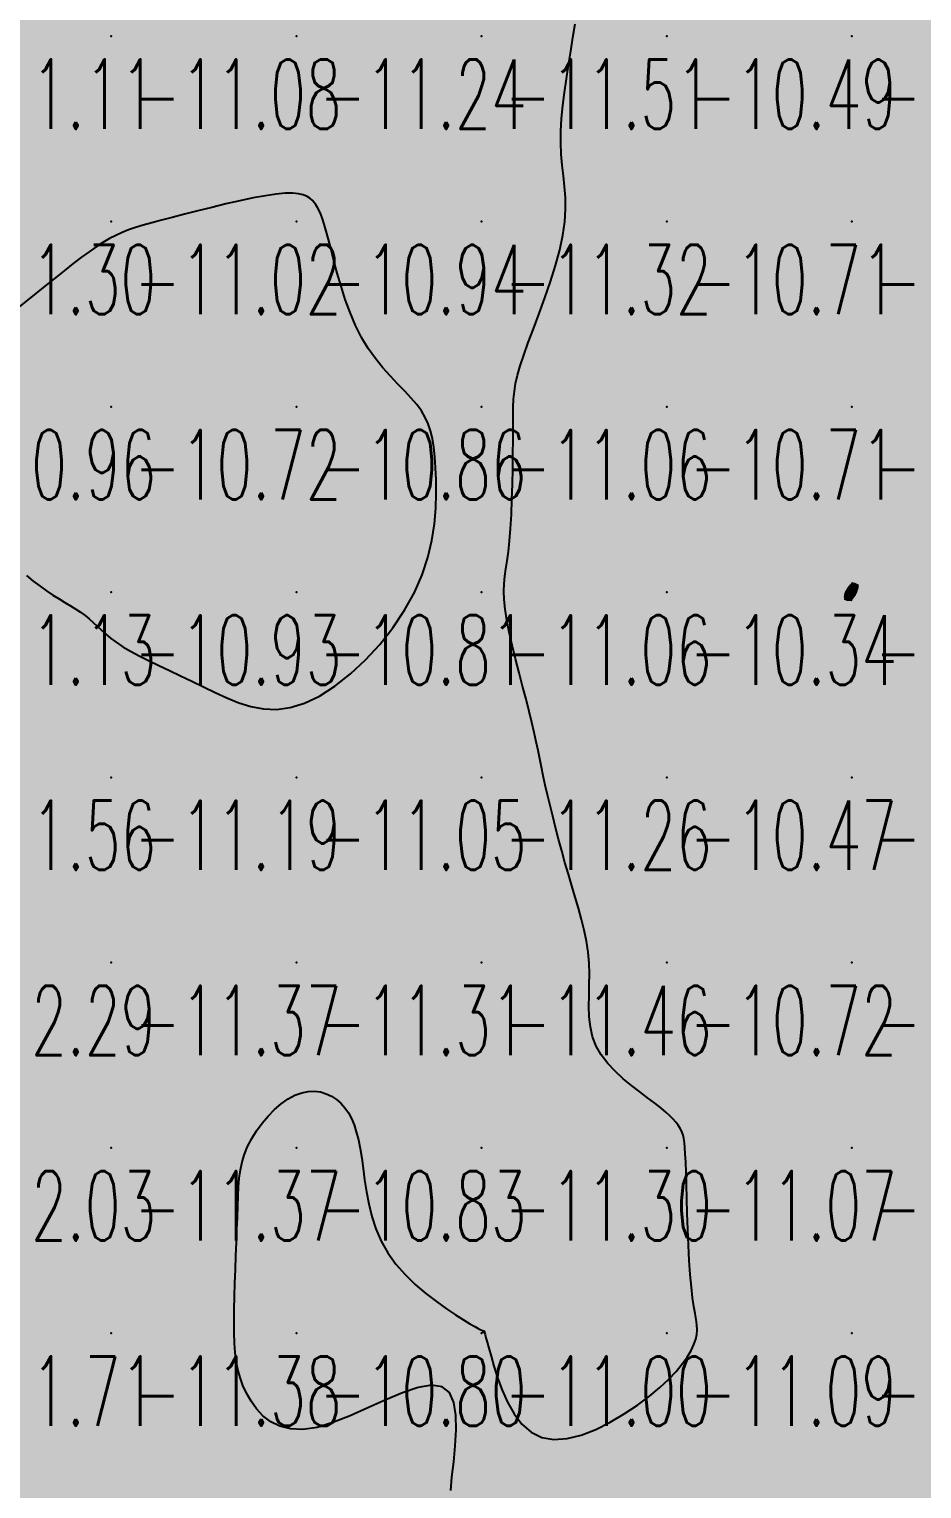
# Model space of a CAD drawing. Header units: millimetres. Extents: x 88261 to 90953, y 390274 to 392322.
# Drawn here: x 89805.8 to 89854, y 391698.8 to 391777.6 of the extents above; entities that cross this region are included whole.
import ezdxf
from ezdxf.enums import TextEntityAlignment as Align

# ---------------------------------------------------------------- set-up
doc = ezdxf.new("R2010")
doc.units = ezdxf.units.MM
doc.header["$LTSCALE"] = 25
for name, color, linetype in [('CN_03_00', 7, 'Continuous'), ('COTEAlt', 7, 'Continuous'), ('TN_COLORIAGE', 7, 'Continuous')]:
    doc.layers.add(name, color=color, linetype=linetype)
doc.styles.add('Simplex 1.0', font='Simplex.shx', dxfattribs={"width": 0.99, "height": 2.5})
doc.styles.get("Standard").update_dxf_attribs({"font": 'times.ttf'})

# ---------------------------------------------------------------- blocks, each defined once
blk = doc.blocks.new('COTE')
at = {"color": 0}
blk.add_point((0, 0), dxfattribs=at)
at = {"layer": 'COTEAlt'}
blk.add_attdef('ALT', text='', height=3.75, dxfattribs=at).set_placement((1.25, -1.25), align=Align.TOP_LEFT)

msp = doc.modelspace()

# ---------------------------------------------------------------- linework, layer by layer
at = {"layer": 'CN_03_00', "elevation": -11, "flags": 128}
for points in [[(89828.586, 391698.739), (89828.654, 391699.472), (89828.747, 391700.296), (89828.834, 391701.161), (89828.884, 391702.017), (89828.868, 391702.813), (89828.756, 391703.501), (89828.517, 391704.031), (89828.121, 391704.351), (89827.548, 391704.43), (89826.825, 391704.304), (89825.988, 391704.023), (89825.073, 391703.642), (89824.117, 391703.211), (89823.156, 391702.785), (89822.227, 391702.415), (89821.366, 391702.153), (89820.602, 391702.041), (89819.936, 391702.068), (89819.359, 391702.215), (89818.865, 391702.459), (89818.445, 391702.78), (89818.092, 391703.157), (89817.8, 391703.569), (89817.559, 391703.994), (89817.363, 391704.417), (89817.208, 391704.841), (89817.089, 391705.274), (89817.002, 391705.724), (89816.942, 391706.199), (89816.906, 391706.708), (89816.889, 391707.258), (89816.886, 391707.859), (89816.894, 391708.513), (89816.91, 391709.212), (89816.932, 391709.939), (89816.959, 391710.68), (89816.987, 391711.421), (89817.016, 391712.146), (89817.042, 391712.843), (89817.064, 391713.495), (89817.081, 391714.092), (89817.099, 391714.638), (89817.125, 391715.142), (89817.165, 391715.612), (89817.228, 391716.057), (89817.32, 391716.484), (89817.447, 391716.901), (89817.618, 391717.318), (89817.837, 391717.74), (89818.099, 391718.159), (89818.396, 391718.566), (89818.723, 391718.951), (89819.071, 391719.306), (89819.433, 391719.619), (89819.803, 391719.882), (89820.173, 391720.085), (89820.536, 391720.22), (89820.89, 391720.291), (89821.231, 391720.302), (89821.557, 391720.259), (89821.866, 391720.166), (89822.154, 391720.03), (89822.419, 391719.854), (89822.659, 391719.645), (89822.871, 391719.406), (89823.058, 391719.135), (89823.221, 391718.83), (89823.364, 391718.488), (89823.488, 391718.106), (89823.597, 391717.681), (89823.693, 391717.21), (89823.777, 391716.691), (89823.856, 391716.122), (89823.938, 391715.512), (89824.036, 391714.872), (89824.161, 391714.212), (89824.327, 391713.542), (89824.544, 391712.872), (89824.825, 391712.214), (89825.183, 391711.577), (89825.622, 391710.972), (89826.126, 391710.402), (89826.674, 391709.872), (89827.243, 391709.386), (89827.81, 391708.948), (89828.352, 391708.562), (89828.849, 391708.232), (89829.276, 391707.961), (89829.618, 391707.752), (89829.88, 391707.599), (89830.073, 391707.492), (89830.207, 391707.423), (89830.295, 391707.384), (89830.346, 391707.366), (89830.372, 391707.36), (89830.384, 391707.359), (89830.392, 391707.351), (89830.402, 391707.325), (89830.418, 391707.267), (89830.445, 391707.162), (89830.488, 391706.995), (89830.552, 391706.755), (89830.641, 391706.425), (89830.761, 391705.992), (89830.916, 391705.451), (89831.112, 391704.832), (89831.355, 391704.172), (89831.652, 391703.51), (89832.01, 391702.884), (89832.433, 391702.333), (89832.929, 391701.894), (89833.504, 391701.607), (89834.159, 391701.498), (89834.878, 391701.552), (89835.639, 391701.743), (89836.419, 391702.045), (89837.199, 391702.431), (89837.955, 391702.877), (89838.668, 391703.354), (89839.314, 391703.838), (89839.876, 391704.306), (89840.357, 391704.753), (89840.761, 391705.177), (89841.093, 391705.578), (89841.359, 391705.953), (89841.564, 391706.301), (89841.714, 391706.621), (89841.814, 391706.913), (89841.869, 391707.176), (89841.887, 391707.428), (89841.874, 391707.686), (89841.836, 391707.97), (89841.781, 391708.296), (89841.716, 391708.686), (89841.646, 391709.155), (89841.58, 391709.725), (89841.521, 391710.403), (89841.471, 391711.17), (89841.429, 391711.995), (89841.393, 391712.847), (89841.363, 391713.696), (89841.337, 391714.513), (89841.314, 391715.267), (89841.294, 391715.929), (89841.274, 391716.475), (89841.254, 391716.915), (89841.231, 391717.263), (89841.205, 391717.536), (89841.173, 391717.75), (89841.134, 391717.92), (89841.086, 391718.063), (89841.027, 391718.195), (89840.955, 391718.328), (89840.865, 391718.47), (89840.751, 391718.622), (89840.606, 391718.788), (89840.425, 391718.971), (89840.202, 391719.175), (89839.93, 391719.403), (89839.604, 391719.658), (89839.221, 391719.943), (89838.797, 391720.257), (89838.351, 391720.601), (89837.9, 391720.973), (89837.465, 391721.373), (89837.063, 391721.801), (89836.715, 391722.255), (89836.438, 391722.736), (89836.246, 391723.243), (89836.128, 391723.772), (89836.068, 391724.319), (89836.049, 391724.882), (89836.056, 391725.457), (89836.07, 391726.04), (89836.077, 391726.628), (89836.059, 391727.218), (89836.003, 391727.806), (89835.913, 391728.395), (89835.792, 391728.984), (89835.648, 391729.576), (89835.484, 391730.173), (89835.308, 391730.776), (89835.125, 391731.386), (89834.939, 391732.006), (89834.757, 391732.635), (89834.58, 391733.269), (89834.409, 391733.902), (89834.246, 391734.526), (89834.092, 391735.137), (89833.948, 391735.727), (89833.815, 391736.29), (89833.695, 391736.82), (89833.587, 391737.314), (89833.489, 391737.782), (89833.395, 391738.238), (89833.3, 391738.694), (89833.2, 391739.165), (89833.09, 391739.663), (89832.964, 391740.202), (89832.819, 391740.795), (89832.651, 391741.451), (89832.467, 391742.155), (89832.276, 391742.888), (89832.086, 391743.632), (89831.907, 391744.366), (89831.748, 391745.071), (89831.616, 391745.729), (89831.521, 391746.32), (89831.468, 391746.832), (89831.454, 391747.282), (89831.471, 391747.693), (89831.512, 391748.09), (89831.569, 391748.496), (89831.636, 391748.935), (89831.705, 391749.431), (89831.768, 391750.007), (89831.821, 391750.68), (89831.862, 391751.432), (89831.894, 391752.236), (89831.917, 391753.066), (89831.933, 391753.897), (89831.944, 391754.701), (89831.95, 391755.454), (89831.953, 391756.129), (89831.955, 391756.708), (89831.963, 391757.209), (89831.983, 391757.658), (89832.024, 391758.081), (89832.091, 391758.503), (89832.192, 391758.951), (89832.335, 391759.451), (89832.526, 391760.029), (89832.769, 391760.702), (89833.051, 391761.457), (89833.356, 391762.272), (89833.667, 391763.127), (89833.968, 391763.998), (89834.243, 391764.865), (89834.474, 391765.705), (89834.645, 391766.498), (89834.746, 391767.226), (89834.785, 391767.899), (89834.777, 391768.528), (89834.735, 391769.126), (89834.675, 391769.708), (89834.611, 391770.286), (89834.557, 391770.873), (89834.527, 391771.483), (89834.532, 391772.125), (89834.571, 391772.797), (89834.637, 391773.494), (89834.726, 391774.212), (89834.831, 391774.944), (89834.947, 391775.686), (89835.068, 391776.433), (89835.189, 391777.179), (89835.304, 391777.919)], [(89805.667, 391748.139), (89806.041, 391747.832), (89806.406, 391747.552), (89806.761, 391747.301), (89807.104, 391747.075), (89807.434, 391746.869), (89807.75, 391746.678), (89808.049, 391746.498), (89808.332, 391746.323), (89808.596, 391746.151), (89808.84, 391745.974), (89809.064, 391745.791), (89809.277, 391745.6), (89809.489, 391745.401), (89809.709, 391745.195), (89809.949, 391744.98), (89810.217, 391744.759), (89810.525, 391744.53), (89810.882, 391744.293), (89811.296, 391744.05), (89811.761, 391743.799), (89812.272, 391743.54), (89812.819, 391743.273), (89813.397, 391742.999), (89813.997, 391742.716), (89814.612, 391742.424), (89815.236, 391742.124), (89815.862, 391741.818), (89816.494, 391741.524), (89817.137, 391741.265), (89817.795, 391741.062), (89818.475, 391740.936), (89819.181, 391740.908), (89819.918, 391741.002), (89820.691, 391741.237), (89821.502, 391741.629), (89822.334, 391742.164), (89823.166, 391742.822), (89823.979, 391743.58), (89824.752, 391744.419), (89825.465, 391745.318), (89826.097, 391746.256), (89826.628, 391747.212), (89827.044, 391748.167), (89827.353, 391749.11), (89827.569, 391750.031), (89827.707, 391750.92), (89827.781, 391751.767), (89827.806, 391752.563), (89827.795, 391753.298), (89827.764, 391753.962), (89827.723, 391754.548), (89827.669, 391755.065), (89827.598, 391755.525), (89827.501, 391755.938), (89827.375, 391756.316), (89827.212, 391756.671), (89827.008, 391757.014), (89826.754, 391757.356), (89826.45, 391757.708), (89826.103, 391758.077), (89825.725, 391758.469), (89825.327, 391758.89), (89824.92, 391759.346), (89824.517, 391759.843), (89824.129, 391760.387), (89823.767, 391760.983), (89823.441, 391761.634), (89823.149, 391762.326), (89822.89, 391763.039), (89822.661, 391763.754), (89822.458, 391764.453), (89822.28, 391765.118), (89822.124, 391765.728), (89821.986, 391766.266), (89821.864, 391766.718), (89821.755, 391767.09), (89821.657, 391767.393), (89821.565, 391767.638), (89821.477, 391767.837), (89821.39, 391768), (89821.301, 391768.138), (89821.207, 391768.264), (89821.103, 391768.384), (89820.979, 391768.498), (89820.824, 391768.598), (89820.625, 391768.681), (89820.372, 391768.739), (89820.051, 391768.769), (89819.653, 391768.765), (89819.164, 391768.721), (89818.58, 391768.635), (89817.916, 391768.512), (89817.196, 391768.36), (89816.443, 391768.188), (89815.678, 391768.004), (89814.926, 391767.816), (89814.207, 391767.632), (89813.546, 391767.461), (89812.959, 391767.308), (89812.441, 391767.17), (89811.98, 391767.041), (89811.566, 391766.914), (89811.188, 391766.784), (89810.833, 391766.645), (89810.492, 391766.49), (89810.153, 391766.315), (89809.806, 391766.112), (89809.444, 391765.878), (89809.059, 391765.612), (89808.645, 391765.309), (89808.196, 391764.966), (89807.705, 391764.581), (89807.165, 391764.151), (89806.57, 391763.671), (89805.915, 391763.145), (89805.204, 391762.585)]]:
    msp.add_lwpolyline(points, dxfattribs=at)
msp.add_lwpolyline([(89849.889, 391746.906), (89849.879, 391746.945), (89849.875, 391746.988), (89849.879, 391747.036), (89849.888, 391747.087), (89849.903, 391747.142), (89849.923, 391747.199), (89849.947, 391747.259), (89849.976, 391747.321), (89850.008, 391747.382), (89850.044, 391747.443), (89850.082, 391747.5), (89850.123, 391747.553), (89850.166, 391747.6), (89850.21, 391747.639), (89850.256, 391747.668), (89850.302, 391747.687), (89850.348, 391747.696), (89850.392, 391747.696), (89850.433, 391747.688), (89850.47, 391747.672), (89850.502, 391747.65), (89850.527, 391747.622), (89850.545, 391747.59), (89850.555, 391747.554), (89850.557, 391747.515), (89850.552, 391747.472), (89850.542, 391747.427), (89850.526, 391747.379), (89850.507, 391747.329), (89850.485, 391747.276), (89850.462, 391747.222), (89850.437, 391747.166), (89850.411, 391747.109), (89850.383, 391747.054), (89850.354, 391747.001), (89850.323, 391746.951), (89850.29, 391746.907), (89850.254, 391746.868), (89850.215, 391746.837), (89850.173, 391746.815), (89850.129, 391746.801), (89850.085, 391746.795), (89850.042, 391746.797), (89850.001, 391746.806), (89849.964, 391746.822), (89849.932, 391746.844), (89849.907, 391746.872), (89849.889, 391746.906)], close=True, dxfattribs=at)
at = {"layer": 'TN_COLORIAGE', "color": 201}
for points in [[(89820.249, 391787.239, -11), (89813.38, 391787.239, -11), (89810.249, 391777.239, -11), (89810.249, 391781.322, -11)], [(89810.249, 391777.239, -11.248), (89820.249, 391777.239, -11.248), (89820.249, 391787.239, -11.248)], [(89820.249, 391787.239, -11), (89823.063, 391787.239, -11), (89820.249, 391777.239, -11), (89823.017, 391780.007, -11)], [(89830.249, 391781.681, -11.507), (89836.024, 391783.015, -11.507), (89830.249, 391777.239, -11.507)], [(89835.249, 391777.239, -11.507), (89836.024, 391783.015, -11.507), (89830.249, 391777.239, -11.507)], [(89800.249, 391777.239, -11), (89805.125, 391782.115, -11), (89810.249, 391777.239, -11), (89810.249, 391781.322, -11)], [(89830.249, 391777.239, -11), (89830.249, 391781.681, -11), (89820.249, 391777.239, -11), (89823.017, 391780.007, -11)], [(89800.249, 391777.239, -11.078), (89800.249, 391767.239, -11.078), (89810.249, 391777.239, -11.078)], [(89800.249, 391767.239, -11.078), (89810.249, 391767.239, -11.078), (89810.249, 391777.239, -11.078)], [(89810.249, 391777.239, -11.243), (89810.249, 391767.239, -11.243), (89820.249, 391777.239, -11.243)], [(89820.249, 391777.239, -11), (89820.249, 391769.201, -11), (89810.249, 391767.239, -11), (89812.695, 391767.239, -11)], [(89830.249, 391777.239, -11), (89821.295, 391768.286, -11), (89820.249, 391777.239, -11), (89820.249, 391769.201, -11)], [(89830.249, 391777.239, -11), (89821.295, 391768.286, -11), (89830.249, 391767.239, -11), (89821.814, 391767.239, -11)], [(89830.249, 391777.239, -11), (89835.249, 391777.239, -11), (89830.249, 391767.239, -11), (89834.114, 391771.104, -11)], [(89834.114, 391771.104, -11.319), (89835.456, 391767.239, -11.319), (89830.249, 391767.239, -11.319)], [(89800.249, 391767.239, -11), (89800.249, 391758.537, -11), (89810.249, 391767.239, -11), (89807.231, 391764.221, -11)], [(89810.249, 391766.607, -11.019), (89807.231, 391764.221, -11.019), (89810.249, 391767.239, -11.019)], [(89810.249, 391766.607, -11.019), (89812.695, 391767.239, -11.019), (89810.249, 391767.239, -11.019)], [(89823.364, 391760.355, -11.319), (89821.814, 391767.239, -11.319), (89830.249, 391767.239, -11.319)], [(89830.249, 391767.239, -11), (89823.364, 391760.355, -11), (89830.249, 391757.239, -11), (89827.333, 391757.239, -11)], [(89830.249, 391767.239, -11), (89835.456, 391767.239, -11), (89830.249, 391757.239, -11), (89831.932, 391758.923, -11)], [(89831.932, 391758.923, -11.059), (89831.971, 391757.239, -11.059), (89830.249, 391757.239, -11.059)], [(89827.832, 391754.823, -11.059), (89827.333, 391757.239, -11.059), (89830.249, 391757.239, -11.059)], [(89830.249, 391757.239, -11), (89827.832, 391754.823, -11), (89830.249, 391747.239, -11), (89827.922, 391747.239, -11)], [(89830.249, 391757.239, -11), (89831.971, 391757.239, -11), (89830.249, 391747.239, -11), (89831.901, 391748.891, -11)], [(89803.306, 391750.297, -11.125), (89806.515, 391747.239, -11.125), (89800.249, 391747.239, -11.125)], [(89831.035, 391747.239, -11.057), (89831.901, 391748.891, -11.057), (89830.249, 391747.239, -11.057)], [(89849.903, 391747.239, -11.024), (89850.249, 391747.786, -11.024), (89850.249, 391747.239, -11.024)], [(89850.638, 391747.628, -11.024), (89850.249, 391747.786, -11.024), (89850.249, 391747.239, -11.024)], [(89850.471, 391747.239, -11.024), (89850.638, 391747.628, -11.024), (89850.249, 391747.239, -11.024)], [(89800.249, 391737.239, -11), (89809.069, 391746.059, -11), (89800.249, 391747.239, -11), (89806.515, 391747.239, -11)], [(89830.249, 391747.239, -11), (89827.922, 391747.239, -11), (89820.249, 391737.239, -11), (89820.249, 391739.491, -11)], [(89820.249, 391737.239, -11.057), (89830.249, 391737.239, -11.057), (89830.249, 391747.239, -11.057)], [(89830.249, 391737.239, -11), (89833.082, 391740.073, -11), (89830.249, 391747.239, -11), (89831.035, 391747.239, -11)], [(89849.903, 391747.239, -11.024), (89849.822, 391746.813, -11.024), (89850.249, 391747.239, -11.024)], [(89849.822, 391746.813, -11.024), (89850.249, 391746.743, -11.024), (89850.249, 391747.239, -11.024)], [(89850.471, 391747.239, -11.024), (89850.249, 391746.743, -11.024), (89850.249, 391747.239, -11.024)], [(89800.249, 391737.239, -11), (89809.069, 391746.059, -11), (89810.249, 391737.239, -11), (89810.249, 391744.37, -11)], [(89815.229, 391742.22, -11.185), (89810.249, 391744.37, -11.185), (89810.249, 391737.239, -11.185)], [(89810.249, 391737.239, -11), (89815.229, 391742.22, -11), (89820.249, 391737.239, -11), (89820.249, 391739.491, -11)], [(89833.082, 391740.073, -11.262), (89833.547, 391737.239, -11.262), (89830.249, 391737.239, -11.262)], [(89800.249, 391731.207, -11.185), (89802.884, 391729.875, -11.185), (89800.249, 391737.239, -11.185), (89810.249, 391737.239, -11.185)], [(89803.399, 391727.239, -11.185), (89802.884, 391729.875, -11.185), (89810.249, 391727.239, -11.185), (89810.249, 391737.239, -11.185)], [(89810.249, 391737.239, -11.054), (89810.249, 391727.239, -11.054), (89820.249, 391737.239, -11.054)], [(89810.249, 391727.239, -11.054), (89820.249, 391727.239, -11.054), (89820.249, 391737.239, -11.054)], [(89820.249, 391737.239, -11.262), (89820.249, 391727.239, -11.262), (89830.249, 391737.239, -11.262)], [(89820.249, 391727.239, -11.262), (89830.249, 391727.239, -11.262), (89830.249, 391737.239, -11.262)], [(89830.249, 391727.239, -11), (89834.899, 391731.889, -11), (89830.249, 391737.239, -11), (89833.547, 391737.239, -11)], [(89834.899, 391731.889, -11.463), (89836.496, 391727.239, -11.463), (89830.249, 391727.239, -11.463)], [(89800.71, 391717.7, -11.366), (89803.399, 391727.239, -11.366), (89810.249, 391727.239, -11.366)], [(89800.713, 391717.239, -11.366), (89800.71, 391717.7, -11.366), (89810.249, 391717.239, -11.366), (89810.249, 391727.239, -11.366)], [(89810.249, 391727.239, -11.307), (89810.249, 391717.239, -11.307), (89820.249, 391727.239, -11.307)], [(89810.249, 391717.239, -11), (89817.082, 391717.239, -11), (89820.249, 391727.239, -11), (89820.249, 391720.83, -11)], [(89830.249, 391727.239, -11), (89822.96, 391719.95, -11), (89820.249, 391727.239, -11), (89820.249, 391720.83, -11)], [(89830.249, 391727.239, -11), (89822.96, 391719.95, -11), (89830.249, 391717.239, -11), (89823.865, 391717.239, -11)], [(89830.249, 391727.239, -11), (89836.496, 391727.239, -11), (89830.249, 391717.239, -11), (89835.471, 391722.461, -11)], [(89830.249, 391717.239, -11), (89835.471, 391722.461, -11), (89840.249, 391717.239, -11), (89840.249, 391719.335, -11)], [(89841.158, 391718.148, -11.074), (89840.249, 391719.335, -11.074), (89840.249, 391717.239, -11.074)], [(89841.158, 391718.148, -11.074), (89841.282, 391717.239, -11.074), (89840.249, 391717.239, -11.074)], [(89800.249, 391716.283, -11.371), (89800.713, 391717.239, -11.371), (89800.249, 391707.239, -11.371), (89810.249, 391717.239, -11.371)], [(89800.249, 391707.239, -11.371), (89810.249, 391707.239, -11.371), (89810.249, 391717.239, -11.371)], [(89810.249, 391707.239, -11), (89817.132, 391714.122, -11), (89810.249, 391717.239, -11), (89817.082, 391717.239, -11)], [(89824.245, 391711.236, -11.304), (89823.865, 391717.239, -11.304), (89830.249, 391717.239, -11.304)], [(89824.245, 391711.236, -11.304), (89830.249, 391707.281, -11.304), (89830.249, 391717.239, -11.304)], [(89830.249, 391717.239, -11), (89830.249, 391707.281, -11), (89840.249, 391717.239, -11), (89830.417, 391707.408, -11)], [(89840.249, 391707.239, -11), (89830.388, 391707.239, -11), (89840.249, 391717.239, -11), (89830.417, 391707.408, -11)], [(89840.249, 391707.239, -11), (89841.476, 391708.467, -11), (89840.249, 391717.239, -11), (89841.282, 391717.239, -11)], [(89816.775, 391707.239, -11.38), (89817.132, 391714.122, -11.38), (89810.249, 391707.239, -11.38)], [(89841.476, 391708.467, -11.09), (89842.289, 391707.239, -11.09), (89840.249, 391707.239, -11.09)], [(89800.249, 391698.091, -11.38), (89800.665, 391697.656, -11.38), (89800.249, 391707.239, -11.38), (89810.249, 391707.239, -11.38)], [(89800.705, 391697.239, -11.38), (89800.665, 391697.656, -11.38), (89810.249, 391697.239, -11.38), (89810.249, 391707.239, -11.38)], [(89810.249, 391697.239, -11), (89817.082, 391704.073, -11), (89810.249, 391707.239, -11), (89816.775, 391707.239, -11)], [(89832.597, 391699.587, -11.09), (89830.388, 391707.239, -11.09), (89840.249, 391707.239, -11.09)], [(89840.249, 391704.05, -11.09), (89832.597, 391699.587, -11.09), (89840.249, 391707.239, -11.09)], [(89842.289, 391707.239, -11.09), (89840.249, 391704.05, -11.09), (89840.249, 391707.239, -11.09)], [(89820.249, 391700.435, -11.095), (89830.118, 391707.108, -11.095), (89820.249, 391697.239, -11.095)], [(89828.005, 391697.239, -11.095), (89830.118, 391707.108, -11.095), (89820.249, 391697.239, -11.095)], [(89810.249, 391697.239, -11), (89817.082, 391704.073, -11), (89820.249, 391697.239, -11), (89820.249, 391700.435, -11)]]:
    msp.add_solid(points, dxfattribs=at)
at = {"layer": 'TN_COLORIAGE', "color": 191}
for points in [[(89836.024, 391783.015, -10.493), (89835.249, 391777.239, -10.493), (89840.249, 391787.239, -10.493), (89840.249, 391777.239, -10.493)], [(89840.249, 391787.239, -10.634), (89840.249, 391777.239, -10.634), (89850.249, 391787.239, -10.634)], [(89840.249, 391777.239, -10.634), (89850.249, 391777.239, -10.634), (89850.249, 391787.239, -10.634)], [(89850.249, 391787.239, -10), (89857.816, 391787.239, -10), (89850.249, 391777.239, -10), (89856.457, 391783.448, -10)], [(89850.249, 391777.239, -10), (89856.457, 391783.448, -10), (89860.249, 391777.239, -10), (89860.249, 391782.103, -10)], [(89834.114, 391771.104, -10.493), (89835.249, 391777.239, -10.493), (89840.249, 391777.239, -10.493)], [(89835.456, 391767.239, -10.493), (89834.114, 391771.104, -10.493), (89840.249, 391767.239, -10.493), (89840.249, 391777.239, -10.493)], [(89840.249, 391777.239, -10.333), (89840.249, 391767.239, -10.333), (89850.249, 391777.239, -10.333)], [(89840.249, 391767.239, -10.333), (89850.249, 391767.239, -10.333), (89850.249, 391777.239, -10.333)], [(89850.249, 391777.239, -10.193), (89850.249, 391767.239, -10.193), (89860.249, 391777.239, -10.193)], [(89850.249, 391767.239, -10.193), (89860.249, 391767.239, -10.193), (89860.249, 391777.239, -10.193)], [(89812.695, 391767.239, -10.941), (89820.249, 391769.201, -10.941), (89820.249, 391767.239, -10.941)], [(89820.249, 391769.201, -10.941), (89821.295, 391768.286, -10.941), (89820.249, 391767.239, -10.941)], [(89821.814, 391767.239, -10.941), (89821.295, 391768.286, -10.941), (89820.249, 391767.239, -10.941)], [(89812.695, 391767.239, -10.716), (89810.249, 391766.607, -10.716), (89820.249, 391767.239, -10.716), (89810.249, 391757.239, -10.716)], [(89810.249, 391757.239, -10.941), (89820.249, 391757.239, -10.941), (89820.249, 391767.239, -10.941)], [(89821.814, 391767.239, -10.856), (89823.364, 391760.355, -10.856), (89820.249, 391767.239, -10.856), (89820.249, 391757.239, -10.856)], [(89831.932, 391758.923, -10.706), (89835.456, 391767.239, -10.706), (89840.249, 391767.239, -10.706)], [(89831.971, 391757.239, -10.706), (89831.932, 391758.923, -10.706), (89840.249, 391757.239, -10.706), (89840.249, 391767.239, -10.706)], [(89840.249, 391767.239, -10.38), (89840.249, 391757.239, -10.38), (89850.249, 391767.239, -10.38)], [(89840.249, 391757.239, -10.38), (89850.249, 391757.239, -10.38), (89850.249, 391767.239, -10.38)], [(89850.249, 391767.239, -10.337), (89850.249, 391757.239, -10.337), (89860.249, 391767.239, -10.337)], [(89850.249, 391757.239, -10.337), (89860.249, 391757.239, -10.337), (89860.249, 391767.239, -10.337)], [(89807.231, 391764.221, -10.716), (89810.249, 391766.607, -10.716), (89800.249, 391757.239, -10.716), (89810.249, 391757.239, -10.716)], [(89807.231, 391764.221, -10.956), (89800.249, 391758.537, -10.956), (89800.249, 391757.239, -10.956)], [(89827.333, 391757.239, -10.856), (89823.364, 391760.355, -10.856), (89820.249, 391757.239, -10.856)], [(89800.249, 391754.62, -10.716), (89803.306, 391750.297, -10.716), (89800.249, 391757.239, -10.716), (89810.249, 391757.239, -10.716)], [(89806.515, 391747.239, -10.716), (89803.306, 391750.297, -10.716), (89810.249, 391747.239, -10.716), (89810.249, 391757.239, -10.716)], [(89810.249, 391757.239, -10.856), (89810.249, 391747.239, -10.856), (89820.249, 391757.239, -10.856)], [(89810.249, 391747.239, -10.856), (89820.249, 391747.239, -10.856), (89820.249, 391757.239, -10.856)], [(89827.333, 391757.239, -10.813), (89827.832, 391754.823, -10.813), (89820.249, 391757.239, -10.813), (89820.249, 391747.239, -10.813)], [(89831.901, 391748.891, -10.337), (89831.035, 391747.239, -10.337), (89840.249, 391757.239, -10.337), (89840.249, 391747.239, -10.337)], [(89831.901, 391748.891, -10.714), (89831.971, 391757.239, -10.714), (89840.249, 391757.239, -10.714)], [(89840.249, 391757.239, -10.589), (89840.249, 391747.239, -10.589), (89850.249, 391757.239, -10.589)], [(89850.249, 391747.786, -10.337), (89849.903, 391747.239, -10.337), (89850.249, 391757.239, -10.337), (89840.249, 391747.239, -10.337)], [(89850.249, 391747.786, -10.413), (89850.638, 391747.628, -10.413), (89850.249, 391757.239, -10.413), (89860.249, 391757.239, -10.413)], [(89850.638, 391747.628, -10), (89850.471, 391747.239, -10), (89860.249, 391757.239, -10), (89859.813, 391747.239, -10)], [(89827.922, 391747.239, -10.813), (89827.832, 391754.823, -10.813), (89820.249, 391747.239, -10.813)], [(89806.515, 391747.239, -10.926), (89809.069, 391746.059, -10.926), (89810.249, 391747.239, -10.926)], [(89810.249, 391744.37, -10.926), (89809.069, 391746.059, -10.926), (89810.249, 391747.239, -10.926)], [(89810.249, 391744.37, -10.813), (89815.229, 391742.22, -10.813), (89810.249, 391747.239, -10.813), (89820.249, 391747.239, -10.813)], [(89820.249, 391739.491, -10.813), (89815.229, 391742.22, -10.813), (89820.249, 391747.239, -10.813)], [(89820.249, 391739.491, -10.813), (89827.922, 391747.239, -10.813), (89820.249, 391747.239, -10.813)], [(89831.035, 391747.239, -10.337), (89833.082, 391740.073, -10.337), (89840.249, 391747.239, -10.337)], [(89833.547, 391737.239, -10.337), (89833.082, 391740.073, -10.337), (89840.249, 391737.239, -10.337), (89840.249, 391747.239, -10.337)], [(89849.822, 391746.813, -10.337), (89849.903, 391747.239, -10.337), (89840.249, 391737.239, -10.337), (89840.249, 391747.239, -10.337)], [(89850.249, 391746.743, -10.467), (89849.822, 391746.813, -10.467), (89850.249, 391737.239, -10.467), (89840.249, 391737.239, -10.467)], [(89850.249, 391746.743, -10), (89850.471, 391747.239, -10), (89850.249, 391737.239, -10), (89859.813, 391747.239, -10)], [(89859.813, 391747.239, -10.545), (89859.46, 391746.451, -10.545), (89850.249, 391737.239, -10.545)], [(89850.249, 391737.239, -10), (89859.46, 391746.451, -10), (89860.249, 391737.239, -10), (89860.249, 391745.965, -10)], [(89833.547, 391737.239, -10.467), (89834.899, 391731.889, -10.467), (89840.249, 391737.239, -10.467)], [(89836.496, 391727.239, -10.467), (89834.899, 391731.889, -10.467), (89840.249, 391727.239, -10.467), (89840.249, 391737.239, -10.467)], [(89840.249, 391737.239, -10.545), (89840.249, 391727.239, -10.545), (89850.249, 391737.239, -10.545)], [(89840.249, 391727.239, -10.545), (89850.249, 391727.239, -10.545), (89850.249, 391737.239, -10.545)], [(89850.249, 391737.239, -10.319), (89850.249, 391727.239, -10.319), (89860.249, 391737.239, -10.319)], [(89850.249, 391727.239, -10.319), (89860.249, 391727.239, -10.319), (89860.249, 391737.239, -10.319)], [(89835.471, 391722.461, -10.722), (89836.496, 391727.239, -10.722), (89840.249, 391727.239, -10.722)], [(89840.249, 391719.335, -10.722), (89835.471, 391722.461, -10.722), (89840.249, 391727.239, -10.722)], [(89840.249, 391719.335, -10.263), (89841.158, 391718.148, -10.263), (89840.249, 391727.239, -10.263), (89850.249, 391727.239, -10.263)], [(89841.282, 391717.239, -10.263), (89841.158, 391718.148, -10.263), (89850.249, 391717.239, -10.263), (89850.249, 391727.239, -10.263)], [(89850.249, 391727.239, -10.348), (89850.249, 391717.239, -10.348), (89860.249, 391727.239, -10.348)], [(89850.249, 391717.239, -10.348), (89860.249, 391717.239, -10.348), (89860.249, 391727.239, -10.348)], [(89820.249, 391720.83, -10.828), (89817.082, 391717.239, -10.828), (89820.249, 391717.239, -10.828)], [(89820.249, 391720.83, -10.828), (89822.96, 391719.95, -10.828), (89820.249, 391717.239, -10.828)], [(89823.865, 391717.239, -10.828), (89822.96, 391719.95, -10.828), (89820.249, 391717.239, -10.828)], [(89817.132, 391714.122, -10.798), (89816.775, 391707.239, -10.798), (89820.249, 391717.239, -10.798), (89820.249, 391707.239, -10.798)], [(89817.082, 391717.239, -10.828), (89817.132, 391714.122, -10.828), (89820.249, 391717.239, -10.828)], [(89823.865, 391717.239, -10.798), (89824.245, 391711.236, -10.798), (89820.249, 391717.239, -10.798), (89820.249, 391707.239, -10.798)], [(89841.282, 391717.239, -10.36), (89841.476, 391708.467, -10.36), (89850.249, 391717.239, -10.36)], [(89842.289, 391707.239, -10.36), (89841.476, 391708.467, -10.36), (89850.249, 391707.239, -10.36), (89850.249, 391717.239, -10.36)], [(89850.249, 391717.239, -10.169), (89850.249, 391707.239, -10.169), (89860.249, 391717.239, -10.169)], [(89850.249, 391707.239, -10.169), (89860.249, 391707.239, -10.169), (89860.249, 391717.239, -10.169)], [(89830.249, 391707.281, -10.798), (89824.245, 391711.236, -10.798), (89830.249, 391707.239, -10.798), (89820.249, 391707.239, -10.798)], [(89816.775, 391707.239, -10.798), (89817.082, 391704.073, -10.798), (89820.249, 391707.239, -10.798)], [(89820.249, 391700.435, -10.798), (89817.082, 391704.073, -10.798), (89820.249, 391707.239, -10.798)], [(89830.118, 391707.108, -10.798), (89820.249, 391700.435, -10.798), (89830.249, 391707.239, -10.798), (89820.249, 391707.239, -10.798)], [(89830.118, 391707.108, -10.973), (89828.005, 391697.239, -10.973), (89830.249, 391707.239, -10.973), (89830.249, 391697.239, -10.973)], [(89830.417, 391707.408, -10.999), (89830.249, 391707.281, -10.999), (89830.249, 391707.239, -10.999)], [(89830.417, 391707.408, -10.999), (89830.388, 391707.239, -10.999), (89830.249, 391707.239, -10.999)], [(89830.388, 391707.239, -10.973), (89832.597, 391699.587, -10.973), (89830.249, 391707.239, -10.973), (89830.249, 391697.239, -10.973)], [(89840.249, 391697.239, -10.651), (89850.249, 391697.239, -10.651), (89850.249, 391707.239, -10.651)], [(89840.249, 391704.05, -10.651), (89842.289, 391707.239, -10.651), (89840.249, 391697.239, -10.651), (89850.249, 391707.239, -10.651)], [(89850.249, 391697.239, -10.322), (89860.249, 391697.239, -10.322), (89860.249, 391707.239, -10.322)], [(89850.249, 391707.239, -10.322), (89850.249, 391697.239, -10.322), (89860.249, 391707.239, -10.322)], [(89832.597, 391699.587, -10.809), (89840.249, 391704.05, -10.809), (89830.249, 391697.239, -10.809), (89840.249, 391697.239, -10.809)]]:
    msp.add_solid(points, dxfattribs=at)

# ---------------------------------------------------------------- block references
at = {"layer": 'COTEAlt'}
ref = msp.add_blockref('COTE', (89800.249, 391777.239), dxfattribs=at)
ref.add_attrib('ALT', '-11.11', dxfattribs={"height": 3.75, "style": 'Simplex 1.0', "width": 0.6}).set_placement((89801.499, 391775.989), align=Align.TOP_LEFT)
ref = msp.add_blockref('COTE', (89810.249, 391777.239), dxfattribs=at)
ref.add_attrib('ALT', '-11.08', dxfattribs={"height": 3.75, "style": 'Simplex 1.0', "width": 0.6}).set_placement((89811.499, 391775.989), align=Align.TOP_LEFT)
ref = msp.add_blockref('COTE', (89820.249, 391777.239), dxfattribs=at)
ref.add_attrib('ALT', '-11.24', dxfattribs={"height": 3.75, "style": 'Simplex 1.0', "width": 0.6}).set_placement((89821.499, 391775.989), align=Align.TOP_LEFT)
ref = msp.add_blockref('COTE', (89830.249, 391777.239), dxfattribs=at)
ref.add_attrib('ALT', '-11.51', dxfattribs={"height": 3.75, "style": 'Simplex 1.0', "width": 0.6}).set_placement((89831.499, 391775.989), align=Align.TOP_LEFT)
ref = msp.add_blockref('COTE', (89840.249, 391777.239), dxfattribs=at)
ref.add_attrib('ALT', '-10.49', dxfattribs={"height": 3.75, "style": 'Simplex 1.0', "width": 0.6}).set_placement((89841.499, 391775.989), align=Align.TOP_LEFT)
ref = msp.add_blockref('COTE', (89850.249, 391777.239), dxfattribs=at)
ref.add_attrib('ALT', '-10.33', dxfattribs={"height": 3.75, "style": 'Simplex 1.0', "width": 0.6}).set_placement((89851.499, 391775.989), align=Align.TOP_LEFT)
ref = msp.add_blockref('COTE', (89800.249, 391767.239), dxfattribs=at)
ref.add_attrib('ALT', '-11.30', dxfattribs={"height": 3.75, "style": 'Simplex 1.0', "width": 0.6}).set_placement((89801.499, 391765.989), align=Align.TOP_LEFT)
ref = msp.add_blockref('COTE', (89810.249, 391767.239), dxfattribs=at)
ref.add_attrib('ALT', '-11.02', dxfattribs={"height": 3.75, "style": 'Simplex 1.0', "width": 0.6}).set_placement((89811.499, 391765.989), align=Align.TOP_LEFT)
ref = msp.add_blockref('COTE', (89820.249, 391767.239), dxfattribs=at)
ref.add_attrib('ALT', '-10.94', dxfattribs={"height": 3.75, "style": 'Simplex 1.0', "width": 0.6}).set_placement((89821.499, 391765.989), align=Align.TOP_LEFT)
ref = msp.add_blockref('COTE', (89830.249, 391767.239), dxfattribs=at)
ref.add_attrib('ALT', '-11.32', dxfattribs={"height": 3.75, "style": 'Simplex 1.0', "width": 0.6}).set_placement((89831.499, 391765.989), align=Align.TOP_LEFT)
ref = msp.add_blockref('COTE', (89840.249, 391767.239), dxfattribs=at)
ref.add_attrib('ALT', '-10.71', dxfattribs={"height": 3.75, "style": 'Simplex 1.0', "width": 0.6}).set_placement((89841.499, 391765.989), align=Align.TOP_LEFT)
ref = msp.add_blockref('COTE', (89850.249, 391767.239), dxfattribs=at)
ref.add_attrib('ALT', '-10.38', dxfattribs={"height": 3.75, "style": 'Simplex 1.0', "width": 0.6}).set_placement((89851.499, 391765.989), align=Align.TOP_LEFT)
ref = msp.add_blockref('COTE', (89800.249, 391757.239), dxfattribs=at)
ref.add_attrib('ALT', '-10.96', dxfattribs={"height": 3.75, "style": 'Simplex 1.0', "width": 0.6}).set_placement((89801.499, 391755.989), align=Align.TOP_LEFT)
ref = msp.add_blockref('COTE', (89810.249, 391757.239), dxfattribs=at)
ref.add_attrib('ALT', '-10.72', dxfattribs={"height": 3.75, "style": 'Simplex 1.0', "width": 0.6}).set_placement((89811.499, 391755.989), align=Align.TOP_LEFT)
ref = msp.add_blockref('COTE', (89820.249, 391757.239), dxfattribs=at)
ref.add_attrib('ALT', '-10.86', dxfattribs={"height": 3.75, "style": 'Simplex 1.0', "width": 0.6}).set_placement((89821.499, 391755.989), align=Align.TOP_LEFT)
ref = msp.add_blockref('COTE', (89830.249, 391757.239), dxfattribs=at)
ref.add_attrib('ALT', '-11.06', dxfattribs={"height": 3.75, "style": 'Simplex 1.0', "width": 0.6}).set_placement((89831.499, 391755.989), align=Align.TOP_LEFT)
ref = msp.add_blockref('COTE', (89840.249, 391757.239), dxfattribs=at)
ref.add_attrib('ALT', '-10.71', dxfattribs={"height": 3.75, "style": 'Simplex 1.0', "width": 0.6}).set_placement((89841.499, 391755.989), align=Align.TOP_LEFT)
ref = msp.add_blockref('COTE', (89850.249, 391757.239), dxfattribs=at)
ref.add_attrib('ALT', '-10.59', dxfattribs={"height": 3.75, "style": 'Simplex 1.0', "width": 0.6}).set_placement((89851.499, 391755.989), align=Align.TOP_LEFT)
ref = msp.add_blockref('COTE', (89800.249, 391747.239), dxfattribs=at)
ref.add_attrib('ALT', '-11.13', dxfattribs={"height": 3.75, "style": 'Simplex 1.0', "width": 0.6}).set_placement((89801.499, 391745.989), align=Align.TOP_LEFT)
ref = msp.add_blockref('COTE', (89810.249, 391747.239), dxfattribs=at)
ref.add_attrib('ALT', '-10.93', dxfattribs={"height": 3.75, "style": 'Simplex 1.0', "width": 0.6}).set_placement((89811.499, 391745.989), align=Align.TOP_LEFT)
ref = msp.add_blockref('COTE', (89820.249, 391747.239), dxfattribs=at)
ref.add_attrib('ALT', '-10.81', dxfattribs={"height": 3.75, "style": 'Simplex 1.0', "width": 0.6}).set_placement((89821.499, 391745.989), align=Align.TOP_LEFT)
ref = msp.add_blockref('COTE', (89830.249, 391747.239), dxfattribs=at)
ref.add_attrib('ALT', '-11.06', dxfattribs={"height": 3.75, "style": 'Simplex 1.0', "width": 0.6}).set_placement((89831.499, 391745.989), align=Align.TOP_LEFT)
ref = msp.add_blockref('COTE', (89840.249, 391747.239), dxfattribs=at)
ref.add_attrib('ALT', '-10.34', dxfattribs={"height": 3.75, "style": 'Simplex 1.0', "width": 0.6}).set_placement((89841.499, 391745.989), align=Align.TOP_LEFT)
ref = msp.add_blockref('COTE', (89850.249, 391747.239), dxfattribs=at)
ref.add_attrib('ALT', '-11.02', dxfattribs={"height": 3.75, "style": 'Simplex 1.0', "width": 0.6}).set_placement((89851.499, 391745.989), align=Align.TOP_LEFT)
ref = msp.add_blockref('COTE', (89800.249, 391737.239), dxfattribs=at)
ref.add_attrib('ALT', '-11.56', dxfattribs={"height": 3.75, "style": 'Simplex 1.0', "width": 0.6}).set_placement((89801.499, 391735.989), align=Align.TOP_LEFT)
ref = msp.add_blockref('COTE', (89810.249, 391737.239), dxfattribs=at)
ref.add_attrib('ALT', '-11.19', dxfattribs={"height": 3.75, "style": 'Simplex 1.0', "width": 0.6}).set_placement((89811.499, 391735.989), align=Align.TOP_LEFT)
ref = msp.add_blockref('COTE', (89820.249, 391737.239), dxfattribs=at)
ref.add_attrib('ALT', '-11.05', dxfattribs={"height": 3.75, "style": 'Simplex 1.0', "width": 0.6}).set_placement((89821.499, 391735.989), align=Align.TOP_LEFT)
ref = msp.add_blockref('COTE', (89830.249, 391737.239), dxfattribs=at)
ref.add_attrib('ALT', '-11.26', dxfattribs={"height": 3.75, "style": 'Simplex 1.0', "width": 0.6}).set_placement((89831.499, 391735.989), align=Align.TOP_LEFT)
ref = msp.add_blockref('COTE', (89840.249, 391737.239), dxfattribs=at)
ref.add_attrib('ALT', '-10.47', dxfattribs={"height": 3.75, "style": 'Simplex 1.0', "width": 0.6}).set_placement((89841.499, 391735.989), align=Align.TOP_LEFT)
ref = msp.add_blockref('COTE', (89850.249, 391737.239), dxfattribs=at)
ref.add_attrib('ALT', '-10.55', dxfattribs={"height": 3.75, "style": 'Simplex 1.0', "width": 0.6}).set_placement((89851.499, 391735.989), align=Align.TOP_LEFT)
ref = msp.add_blockref('COTE', (89800.249, 391727.239), dxfattribs=at)
ref.add_attrib('ALT', '-12.29', dxfattribs={"height": 3.75, "style": 'Simplex 1.0', "width": 0.6}).set_placement((89801.499, 391725.989), align=Align.TOP_LEFT)
ref = msp.add_blockref('COTE', (89810.249, 391727.239), dxfattribs=at)
ref.add_attrib('ALT', '-11.37', dxfattribs={"height": 3.75, "style": 'Simplex 1.0', "width": 0.6}).set_placement((89811.499, 391725.989), align=Align.TOP_LEFT)
ref = msp.add_blockref('COTE', (89820.249, 391727.239), dxfattribs=at)
ref.add_attrib('ALT', '-11.31', dxfattribs={"height": 3.75, "style": 'Simplex 1.0', "width": 0.6}).set_placement((89821.499, 391725.989), align=Align.TOP_LEFT)
ref = msp.add_blockref('COTE', (89830.249, 391727.239), dxfattribs=at)
ref.add_attrib('ALT', '-11.46', dxfattribs={"height": 3.75, "style": 'Simplex 1.0', "width": 0.6}).set_placement((89831.499, 391725.989), align=Align.TOP_LEFT)
ref = msp.add_blockref('COTE', (89840.249, 391727.239), dxfattribs=at)
ref.add_attrib('ALT', '-10.72', dxfattribs={"height": 3.75, "style": 'Simplex 1.0', "width": 0.6}).set_placement((89841.499, 391725.989), align=Align.TOP_LEFT)
ref = msp.add_blockref('COTE', (89850.249, 391727.239), dxfattribs=at)
ref.add_attrib('ALT', '-10.26', dxfattribs={"height": 3.75, "style": 'Simplex 1.0', "width": 0.6}).set_placement((89851.499, 391725.989), align=Align.TOP_LEFT)
ref = msp.add_blockref('COTE', (89800.249, 391717.239), dxfattribs=at)
ref.add_attrib('ALT', '-12.03', dxfattribs={"height": 3.75, "style": 'Simplex 1.0', "width": 0.6}).set_placement((89801.499, 391715.989), align=Align.TOP_LEFT)
ref = msp.add_blockref('COTE', (89810.249, 391717.239), dxfattribs=at)
ref.add_attrib('ALT', '-11.37', dxfattribs={"height": 3.75, "style": 'Simplex 1.0', "width": 0.6}).set_placement((89811.499, 391715.989), align=Align.TOP_LEFT)
ref = msp.add_blockref('COTE', (89820.249, 391717.239), dxfattribs=at)
ref.add_attrib('ALT', '-10.83', dxfattribs={"height": 3.75, "style": 'Simplex 1.0', "width": 0.6}).set_placement((89821.499, 391715.989), align=Align.TOP_LEFT)
ref = msp.add_blockref('COTE', (89830.249, 391717.239), dxfattribs=at)
ref.add_attrib('ALT', '-11.30', dxfattribs={"height": 3.75, "style": 'Simplex 1.0', "width": 0.6}).set_placement((89831.499, 391715.989), align=Align.TOP_LEFT)
ref = msp.add_blockref('COTE', (89840.249, 391717.239), dxfattribs=at)
ref.add_attrib('ALT', '-11.07', dxfattribs={"height": 3.75, "style": 'Simplex 1.0', "width": 0.6}).set_placement((89841.499, 391715.989), align=Align.TOP_LEFT)
ref = msp.add_blockref('COTE', (89850.249, 391717.239), dxfattribs=at)
ref.add_attrib('ALT', '-10.36', dxfattribs={"height": 3.75, "style": 'Simplex 1.0', "width": 0.6}).set_placement((89851.499, 391715.989), align=Align.TOP_LEFT)
ref = msp.add_blockref('COTE', (89800.249, 391707.239), dxfattribs=at)
ref.add_attrib('ALT', '-11.71', dxfattribs={"height": 3.75, "style": 'Simplex 1.0', "width": 0.6}).set_placement((89801.499, 391705.989), align=Align.TOP_LEFT)
ref = msp.add_blockref('COTE', (89810.249, 391707.239), dxfattribs=at)
ref.add_attrib('ALT', '-11.38', dxfattribs={"height": 3.75, "style": 'Simplex 1.0', "width": 0.6}).set_placement((89811.499, 391705.989), align=Align.TOP_LEFT)
ref = msp.add_blockref('COTE', (89820.249, 391707.239), dxfattribs=at)
ref.add_attrib('ALT', '-10.80', dxfattribs={"height": 3.75, "style": 'Simplex 1.0', "width": 0.6}).set_placement((89821.499, 391705.989), align=Align.TOP_LEFT)
ref = msp.add_blockref('COTE', (89830.249, 391707.239), dxfattribs=at)
ref.add_attrib('ALT', '-11.00', dxfattribs={"height": 3.75, "style": 'Simplex 1.0', "width": 0.6}).set_placement((89831.499, 391705.989), align=Align.TOP_LEFT)
ref = msp.add_blockref('COTE', (89840.249, 391707.239), dxfattribs=at)
ref.add_attrib('ALT', '-11.09', dxfattribs={"height": 3.75, "style": 'Simplex 1.0', "width": 0.6}).set_placement((89841.499, 391705.989), align=Align.TOP_LEFT)
ref = msp.add_blockref('COTE', (89850.249, 391707.239), dxfattribs=at)
ref.add_attrib('ALT', '-10.65', dxfattribs={"height": 3.75, "style": 'Simplex 1.0', "width": 0.6}).set_placement((89851.499, 391705.989), align=Align.TOP_LEFT)

doc.saveas('drawing.dxf')
